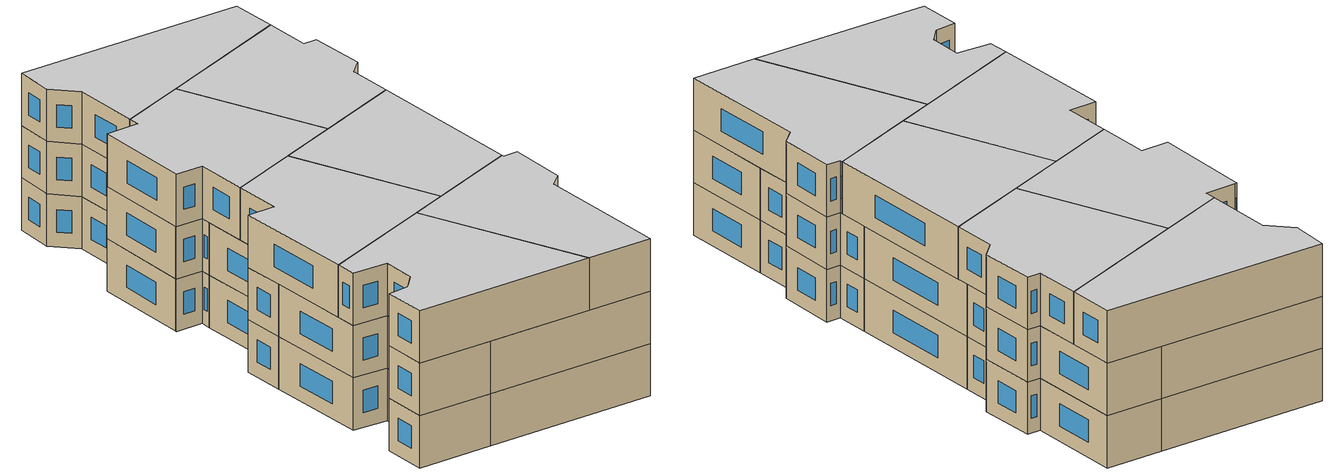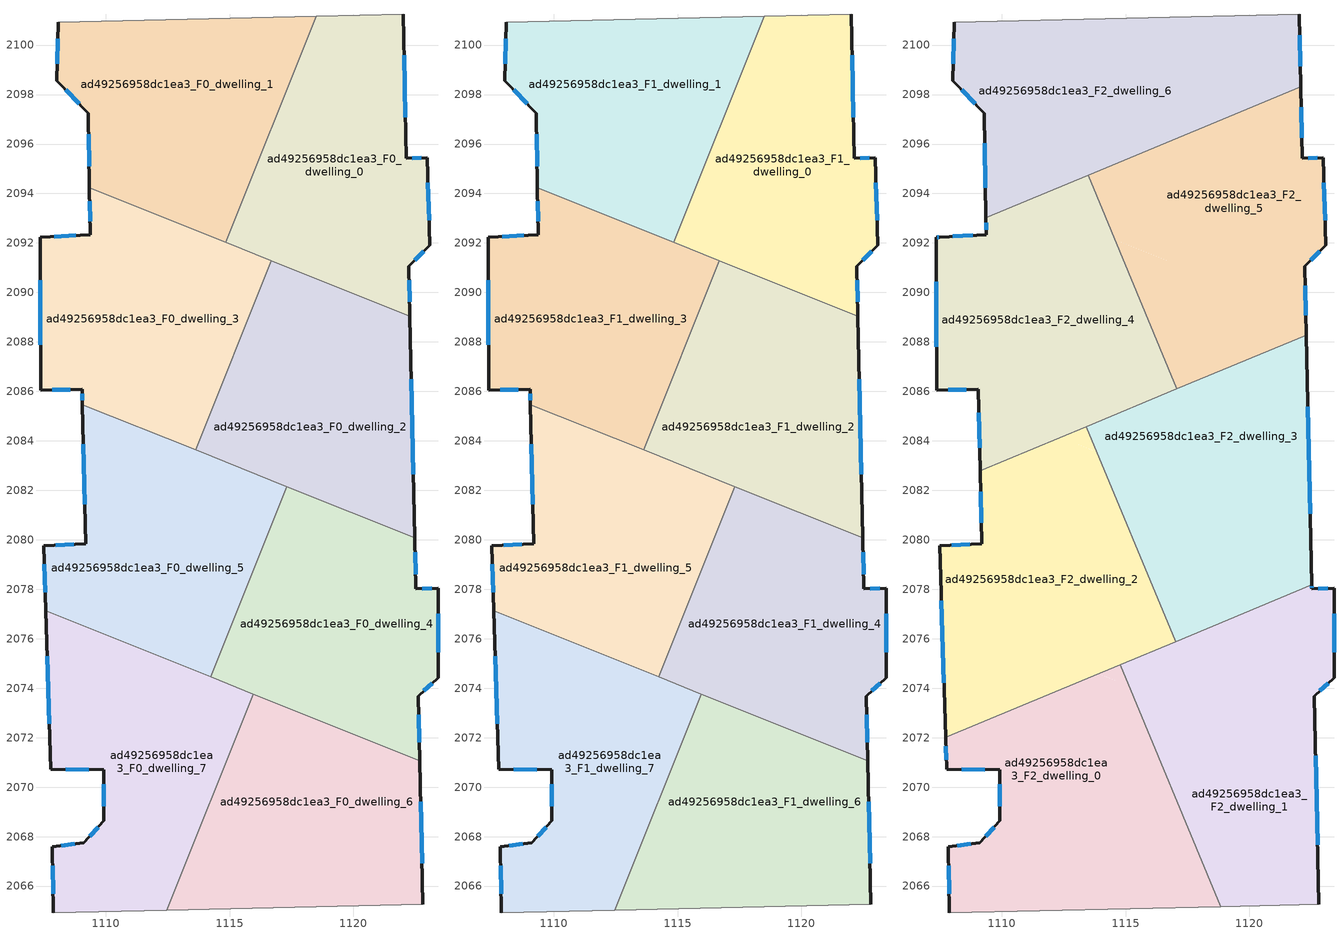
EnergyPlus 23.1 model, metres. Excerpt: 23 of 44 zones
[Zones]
ad49256958dc1ea3_F0_dwelling_0
 floor ground (EU_floor_Construction): 1122.02,2101.24 1122.15,2095.43 1122.99,2095.45 1123.1,2091.91 1122.25,2091.06 1122.29,2089.04 1114.85,2092.02 1118.52,2101.16 z0
 wall outside (EU_wall_Construction): 1122.29,2089.04 1122.25,2091.06 1123.1,2091.91 1122.99,2095.45 1122.15,2095.43 1122.02,2101.24 z0:3
 wall to ad49256958dc1ea3_F0_dwelling_1 (EU_wall_Construction): 1118.52,2101.16 1114.85,2092.02 z0:3
 wall adiabatic (EU_wall_Construction): 1122.02,2101.24 1118.52,2101.16 z0:3
 wall to ad49256958dc1ea3_F0_dwelling_2 (EU_wall_Construction): 1116.69,2091.28 1122.29,2089.04 z0:3
 wall to ad49256958dc1ea3_F0_dwelling_3 (EU_wall_Construction): 1114.85,2092.02 1116.69,2091.28 z0:3
 window (EU_Window_Construction): 1123.07,2092.92 1123.02,2094.44 / 1122.49,2091.3 1122.85,2091.67 / 1122.28,2089.62 1122.26,2090.48 / 1122.11,2097.09 1122.06,2099.58 / 1122.75,2095.44 1122.39,2095.43 z0.86:2.14
ad49256958dc1ea3_F0_dwelling_1
 floor ground (EU_floor_Construction): 1118.52,2101.16 1114.85,2092.02 1109.34,2094.23 1109.28,2097.25 1108.01,2098.56 1108.08,2100.93 z0
 wall outside (EU_wall_Construction): 1108.08,2100.93 1108.01,2098.56 1109.28,2097.25 1109.34,2094.23 z0:3
 wall adiabatic (EU_wall_Construction): 1118.52,2101.16 1108.08,2100.93 z0:3
 wall to ad49256958dc1ea3_F0_dwelling_3 (EU_wall_Construction): 1109.34,2094.23 1114.85,2092.02 z0:3
 window (EU_Window_Construction): 1109.3,2096.39 1109.32,2095.09 / 1108.37,2098.19 1108.92,2097.62 / 1108.06,2100.25 1108.03,2099.24 z0.86:2.14
ad49256958dc1ea3_F0_dwelling_2
 floor ground (EU_floor_Construction): 1122.29,2089.04 1122.49,2080.08 1113.63,2083.63 1116.69,2091.29 z0
 wall outside (EU_wall_Construction): 1122.49,2080.08 1122.29,2089.04 z0:3
 wall to ad49256958dc1ea3_F0_dwelling_3 (EU_wall_Construction): 1116.69,2091.29 1113.63,2083.63 z0:3
 wall to ad49256958dc1ea3_F0_dwelling_4 (EU_wall_Construction): 1117.32,2082.15 1122.49,2080.08 z0:3
 wall to ad49256958dc1ea3_F0_dwelling_5 (EU_wall_Construction): 1113.63,2083.63 1117.32,2082.15 z0:3
 window (EU_Window_Construction): 1122.43,2082.64 1122.35,2086.48 z0.86:2.14
ad49256958dc1ea3_F0_dwelling_3
 floor ground (EU_floor_Construction): 1116.69,2091.29 1113.63,2083.63 1109.06,2085.46 1109.04,2086.08 1107.36,2086.05 1107.36,2086.14 1107.34,2092.23 1109.37,2092.33 1109.34,2094.23 z0
 wall outside (EU_wall_Construction): 1109.34,2094.23 1109.37,2092.33 1107.34,2092.23 1107.36,2086.14 1107.36,2086.05 1109.04,2086.08 1109.06,2085.46 z0:3
 wall to ad49256958dc1ea3_F0_dwelling_5 (EU_wall_Construction): 1109.06,2085.46 1113.63,2083.63 z0:3
 window (EU_Window_Construction): 1109.05,2085.91 1109.05,2085.64 / 1107.84,2086.06 1108.56,2086.08 / 1107.35,2090.49 1107.36,2087.88 / 1108.79,2092.3 1107.92,2092.26 / 1109.35,2093.69 1109.36,2092.88 z0.86:2.14
ad49256958dc1ea3_F0_dwelling_4
 floor ground (EU_floor_Construction): 1122.49,2080.08 1122.53,2078.01 1123.43,2078.05 1123.43,2074.42 1122.63,2073.68 1122.69,2071.07 1114.24,2074.45 1117.32,2082.15 z0
 wall outside (EU_wall_Construction): 1122.69,2071.07 1122.63,2073.68 1123.43,2074.42 1123.43,2078.05 1122.53,2078.01 1122.49,2080.08 z0:3
 wall to ad49256958dc1ea3_F0_dwelling_5 (EU_wall_Construction): 1117.32,2082.15 1114.24,2074.45 z0:3
 wall to ad49256958dc1ea3_F0_dwelling_6 (EU_wall_Construction): 1115.96,2073.76 1122.69,2071.07 z0:3
 wall to ad49256958dc1ea3_F0_dwelling_7 (EU_wall_Construction): 1114.24,2074.45 1115.96,2073.76 z0:3
 window (EU_Window_Construction): 1123.43,2075.46 1123.43,2077.01 / 1122.86,2073.89 1123.2,2074.21 / 1122.67,2071.81 1122.65,2072.93 / 1122.52,2078.6 1122.5,2079.49 / 1123.17,2078.04 1122.79,2078.02 z0.86:2.14
ad49256958dc1ea3_F0_dwelling_5
 floor ground (EU_floor_Construction): 1117.32,2082.15 1114.24,2074.45 1107.57,2077.12 1107.48,2079.75 1109.19,2079.84 1109.06,2085.46 z0
 wall outside (EU_wall_Construction): 1109.06,2085.46 1109.19,2079.84 1107.48,2079.75 1107.57,2077.12 z0:3
 wall to ad49256958dc1ea3_F0_dwelling_7 (EU_wall_Construction): 1107.57,2077.12 1114.24,2074.45 z0:3
 window (EU_Window_Construction): 1107.51,2079 1107.54,2077.88 / 1108.7,2079.81 1107.97,2079.78 / 1109.09,2083.85 1109.15,2081.44 z0.86:2.14
ad49256958dc1ea3_F0_dwelling_6
 floor ground (EU_floor_Construction): 1122.69,2071.07 1122.82,2065.26 1112.46,2065.03 1115.96,2073.76 z0
 wall outside (EU_wall_Construction): 1122.82,2065.26 1122.69,2071.07 z0:3
 wall to ad49256958dc1ea3_F0_dwelling_7 (EU_wall_Construction): 1115.96,2073.76 1112.46,2065.03 z0:3
 wall adiabatic (EU_wall_Construction): 1112.46,2065.03 1122.82,2065.26 z0:3
 window (EU_Window_Construction): 1122.78,2066.92 1122.73,2069.41 z0.86:2.14
ad49256958dc1ea3_F0_dwelling_7
 floor ground (EU_floor_Construction): 1115.96,2073.76 1112.46,2065.03 1107.88,2064.93 1107.83,2067.59 1109.11,2067.75 1109.92,2068.64 1109.92,2070.7 1107.77,2070.73 1107.57,2077.12 z0
 wall outside (EU_wall_Construction): 1107.57,2077.12 1107.77,2070.73 1109.92,2070.7 1109.92,2068.64 1109.11,2067.75 1107.83,2067.59 1107.88,2064.93 z0:3
 wall adiabatic (EU_wall_Construction): 1107.88,2064.93 1112.46,2065.03 z0:3
 window (EU_Window_Construction): 1107.62,2075.3 1107.71,2072.56 / 1107.85,2066.83 1107.86,2065.69 / 1108.75,2067.7 1108.2,2067.63 / 1109.69,2068.39 1109.34,2068.01 / 1109.92,2070.11 1109.92,2069.23 / 1108.38,2070.72 1109.3,2070.71 z0.86:2.14
ad49256958dc1ea3_F1_dwelling_0
 floor to ad49256958dc1ea3_F0_dwelling_0 (EU_floor_Construction): 1122.02,2101.24 1122.15,2095.43 1122.99,2095.45 1123.1,2091.91 1122.25,2091.06 1122.29,2089.04 1114.85,2092.02 1118.52,2101.16 z3
 wall outside (EU_wall_Construction): 1122.29,2089.04 1122.25,2091.06 1123.1,2091.91 1122.99,2095.45 1122.15,2095.43 1122.02,2101.24 z3:6
 wall to ad49256958dc1ea3_F1_dwelling_1 (EU_wall_Construction): 1118.52,2101.16 1114.85,2092.02 z3:6
 wall adiabatic (EU_wall_Construction): 1122.02,2101.24 1118.52,2101.16 z3:6
 wall to ad49256958dc1ea3_F1_dwelling_2 (EU_wall_Construction): 1116.69,2091.28 1122.29,2089.04 z3:6
 wall to ad49256958dc1ea3_F1_dwelling_3 (EU_wall_Construction): 1114.85,2092.02 1116.69,2091.28 z3:6
 window (EU_Window_Construction): 1123.07,2092.92 1123.02,2094.44 / 1122.49,2091.3 1122.85,2091.67 / 1122.28,2089.62 1122.26,2090.48 / 1122.11,2097.09 1122.06,2099.58 / 1122.75,2095.44 1122.39,2095.43 z3.86:5.14
ad49256958dc1ea3_F1_dwelling_1
 floor to ad49256958dc1ea3_F0_dwelling_1 (EU_floor_Construction): 1118.52,2101.16 1114.85,2092.02 1109.34,2094.23 1109.28,2097.25 1108.01,2098.56 1108.08,2100.93 z3
 wall outside (EU_wall_Construction): 1108.08,2100.93 1108.01,2098.56 1109.28,2097.25 1109.34,2094.23 z3:6
 wall adiabatic (EU_wall_Construction): 1118.52,2101.16 1108.08,2100.93 z3:6
 wall to ad49256958dc1ea3_F1_dwelling_3 (EU_wall_Construction): 1109.34,2094.23 1114.85,2092.02 z3:6
 window (EU_Window_Construction): 1109.3,2096.39 1109.32,2095.09 / 1108.37,2098.19 1108.92,2097.62 / 1108.06,2100.25 1108.03,2099.24 z3.86:5.14
 ceiling adiabatic (EU_roof_Construction): 1114.57,2092.13 1113.49,2094.73 1116.43,2095.95 1110.84,2093.63 z6
ad49256958dc1ea3_F1_dwelling_2
 floor to ad49256958dc1ea3_F0_dwelling_2 (EU_floor_Construction): 1122.29,2089.04 1122.49,2080.08 1113.63,2083.63 1116.69,2091.29 z3
 wall outside (EU_wall_Construction): 1122.49,2080.08 1122.29,2089.04 z3:6
 wall to ad49256958dc1ea3_F1_dwelling_3 (EU_wall_Construction): 1116.69,2091.29 1113.63,2083.63 z3:6
 wall to ad49256958dc1ea3_F1_dwelling_4 (EU_wall_Construction): 1117.32,2082.15 1122.49,2080.08 z3:6
 wall to ad49256958dc1ea3_F1_dwelling_5 (EU_wall_Construction): 1113.63,2083.63 1117.32,2082.15 z3:6
 window (EU_Window_Construction): 1122.43,2082.64 1122.35,2086.48 z3.86:5.14
 ceiling adiabatic (EU_roof_Construction): 1122.49,2080.08 1122.31,2088.27 1114.12,2084.87 1113.71,2083.84 1113.84,2083.55 z6
ad49256958dc1ea3_F1_dwelling_3
 floor to ad49256958dc1ea3_F0_dwelling_3 (EU_floor_Construction): 1116.69,2091.29 1113.63,2083.63 1109.06,2085.46 1109.04,2086.08 1107.36,2086.05 1107.36,2086.14 1107.34,2092.23 1109.37,2092.33 1109.34,2094.23 z3
 wall outside (EU_wall_Construction): 1109.34,2094.23 1109.37,2092.33 1107.34,2092.23 1107.36,2086.14 1107.36,2086.05 1109.04,2086.08 1109.06,2085.46 z3:6
 wall to ad49256958dc1ea3_F1_dwelling_5 (EU_wall_Construction): 1109.06,2085.46 1113.63,2083.63 z3:6
 window (EU_Window_Construction): 1109.05,2085.91 1109.05,2085.64 / 1107.84,2086.06 1108.56,2086.08 / 1107.35,2090.49 1107.36,2087.88 / 1108.79,2092.3 1107.92,2092.26 / 1109.35,2093.69 1109.36,2092.88 z3.86:5.14
 ceiling adiabatic (EU_roof_Construction): 1113.63,2083.63 1114.12,2084.87 1112.36,2084.14 z6
ad49256958dc1ea3_F1_dwelling_4
 floor to ad49256958dc1ea3_F0_dwelling_4 (EU_floor_Construction): 1122.49,2080.08 1122.53,2078.01 1123.43,2078.05 1123.43,2074.42 1122.63,2073.68 1122.69,2071.07 1114.24,2074.45 1117.32,2082.15 z3
 wall outside (EU_wall_Construction): 1122.69,2071.07 1122.63,2073.68 1123.43,2074.42 1123.43,2078.05 1122.53,2078.01 1122.49,2080.08 z3:6
 wall to ad49256958dc1ea3_F1_dwelling_5 (EU_wall_Construction): 1117.32,2082.15 1114.24,2074.45 z3:6
 wall to ad49256958dc1ea3_F1_dwelling_6 (EU_wall_Construction): 1115.96,2073.76 1122.69,2071.07 z3:6
 wall to ad49256958dc1ea3_F1_dwelling_7 (EU_wall_Construction): 1114.24,2074.45 1115.96,2073.76 z3:6
 window (EU_Window_Construction): 1123.43,2075.46 1123.43,2077.01 / 1122.86,2073.89 1123.2,2074.21 / 1122.67,2071.81 1122.65,2072.93 / 1122.52,2078.6 1122.5,2079.49 / 1123.17,2078.04 1122.79,2078.02 z3.86:5.14
ad49256958dc1ea3_F1_dwelling_5
 floor to ad49256958dc1ea3_F0_dwelling_5 (EU_floor_Construction): 1117.32,2082.15 1114.24,2074.45 1107.57,2077.12 1107.48,2079.75 1109.19,2079.84 1109.06,2085.46 z3
 wall outside (EU_wall_Construction): 1109.06,2085.46 1109.19,2079.84 1107.48,2079.75 1107.57,2077.12 z3:6
 wall to ad49256958dc1ea3_F1_dwelling_7 (EU_wall_Construction): 1107.57,2077.12 1114.24,2074.45 z3:6
 window (EU_Window_Construction): 1107.51,2079 1107.54,2077.88 / 1108.7,2079.81 1107.97,2079.78 / 1109.09,2083.85 1109.15,2081.44 z3.86:5.14
ad49256958dc1ea3_F1_dwelling_6
 floor to ad49256958dc1ea3_F0_dwelling_6 (EU_floor_Construction): 1122.69,2071.07 1122.82,2065.26 1112.46,2065.03 1115.96,2073.76 z3
 wall outside (EU_wall_Construction): 1122.82,2065.26 1122.69,2071.07 z3:6
 wall to ad49256958dc1ea3_F1_dwelling_7 (EU_wall_Construction): 1115.96,2073.76 1112.46,2065.03 z3:6
 wall adiabatic (EU_wall_Construction): 1112.46,2065.03 1122.82,2065.26 z3:6
 window (EU_Window_Construction): 1122.78,2066.92 1122.73,2069.41 z3.86:5.14
ad49256958dc1ea3_F1_dwelling_7
 floor to ad49256958dc1ea3_F0_dwelling_7 (EU_floor_Construction): 1115.96,2073.76 1112.46,2065.03 1107.88,2064.93 1107.83,2067.59 1109.11,2067.75 1109.92,2068.64 1109.92,2070.7 1107.77,2070.73 1107.57,2077.12 z3
 wall outside (EU_wall_Construction): 1107.57,2077.12 1107.77,2070.73 1109.92,2070.7 1109.92,2068.64 1109.11,2067.75 1107.83,2067.59 1107.88,2064.93 z3:6
 wall adiabatic (EU_wall_Construction): 1107.88,2064.93 1112.46,2065.03 z3:6
 window (EU_Window_Construction): 1107.62,2075.3 1107.71,2072.56 / 1107.85,2066.83 1107.86,2065.69 / 1108.75,2067.7 1108.2,2067.63 / 1109.69,2068.39 1109.34,2068.01 / 1109.92,2070.11 1109.92,2069.23 / 1108.38,2070.72 1109.3,2070.71 z3.86:5.14
ad49256958dc1ea3_F2_dwelling_0
 floor to ad49256958dc1ea3_F1_dwelling_7 (EU_floor_Construction): 1115.15,2074.09 1115.63,2072.94 1112.46,2065.03 1107.88,2064.93 1107.83,2067.59 1109.11,2067.75 1109.92,2068.64 1109.92,2070.7 1107.77,2070.73 1107.73,2072.02 1113.9,2074.59 z6
 floor to ad49256958dc1ea3_F1_dwelling_6 (EU_floor_Construction): 1115.63,2072.94 1118.86,2065.17 1112.46,2065.03 z6
 floor to ad49256958dc1ea3_F1_dwelling_5 (EU_floor_Construction): 1114.37,2074.78 1114.24,2074.45 1113.9,2074.59 z6
 floor to ad49256958dc1ea3_F1_dwelling_4 (EU_floor_Construction): 1114.79,2074.96 1115.15,2074.09 1114.24,2074.45 1114.37,2074.78 z6
 wall outside (EU_wall_Construction): 1107.73,2072.02 1107.77,2070.73 1109.92,2070.7 1109.92,2068.64 1109.11,2067.75 1107.83,2067.59 1107.88,2064.93 z6:9
 wall to ad49256958dc1ea3_F2_dwelling_1 (EU_wall_Construction): 1118.86,2065.17 1114.79,2074.96 z6:9
 wall adiabatic (EU_wall_Construction): 1107.88,2064.93 1118.86,2065.17 z6:9
 wall to ad49256958dc1ea3_F2_dwelling_2 (EU_wall_Construction): 1114.79,2074.96 1107.73,2072.02 z6:9
 window (EU_Window_Construction): 1107.74,2071.65 1107.76,2071.1 / 1107.85,2066.83 1107.86,2065.69 / 1108.75,2067.7 1108.2,2067.63 / 1109.69,2068.39 1109.34,2068.01 / 1109.92,2070.11 1109.92,2069.23 / 1108.38,2070.72 1109.3,2070.71 z6.86:8.14
 ceiling to ad49256958dc1ea3_F3_dwelling_0 (EU_floor_Construction): 1118.86,2065.17 1114.79,2074.96 1107.73,2072.02 1107.77,2070.73 1109.92,2070.7 1109.92,2068.64 1109.11,2067.75 1107.83,2067.59 1107.88,2064.93 z9
ad49256958dc1ea3_F2_dwelling_1
 floor to ad49256958dc1ea3_F1_dwelling_6 (EU_floor_Construction): 1122.69,2071.07 1122.82,2065.26 1118.86,2065.17 1115.63,2072.94 1115.96,2073.76 z6
 floor to ad49256958dc1ea3_F1_dwelling_4 (EU_floor_Construction): 1123.43,2078.05 1123.43,2074.42 1122.63,2073.68 1122.69,2071.07 1115.15,2074.09 1114.79,2074.96 1122.53,2078.17 1122.53,2078.01 z6
 floor to ad49256958dc1ea3_F1_dwelling_7 (EU_floor_Construction): 1115.96,2073.76 1115.63,2072.94 1115.15,2074.09 z6
 wall outside (EU_wall_Construction): 1122.82,2065.26 1122.63,2073.68 1123.43,2074.42 1123.43,2078.05 1122.53,2078.01 1122.53,2078.17 z6:9
 wall adiabatic (EU_wall_Construction): 1118.86,2065.17 1122.82,2065.26 z6:9
 wall to ad49256958dc1ea3_F2_dwelling_3 (EU_wall_Construction): 1122.53,2078.17 1117.02,2075.88 z6:9
 wall to ad49256958dc1ea3_F2_dwelling_2 (EU_wall_Construction): 1117.02,2075.88 1114.79,2074.96 z6:9
 window (EU_Window_Construction): 1123.17,2078.04 1122.79,2078.02 / 1123.43,2075.46 1123.43,2077.01 / 1122.86,2073.89 1123.2,2074.21 / 1122.77,2067.66 1122.69,2071.27 / 1122.53,2078.06 1122.53,2078.13 z6.86:8.14
 ceiling to ad49256958dc1ea3_F3_dwelling_1 (EU_floor_Construction): 1122.82,2065.26 1122.63,2073.68 1123.43,2074.42 1123.43,2078.05 1122.53,2078.01 1122.53,2078.17 1114.79,2074.96 1118.86,2065.17 z9
ad49256958dc1ea3_F2_dwelling_2
 floor to ad49256958dc1ea3_F1_dwelling_5 (EU_floor_Construction): 1113.84,2083.55 1115.9,2078.59 1114.37,2074.78 1113.9,2074.59 1107.57,2077.12 1107.48,2079.75 1109.19,2079.84 1109.12,2082.79 1112.36,2084.14 z6
 floor to ad49256958dc1ea3_F1_dwelling_7 (EU_floor_Construction): 1113.9,2074.59 1107.73,2072.02 1107.57,2077.12 z6
 floor to ad49256958dc1ea3_F1_dwelling_2 (EU_floor_Construction): 1113.71,2083.84 1113.84,2083.55 1113.63,2083.63 z6
 floor to ad49256958dc1ea3_F1_dwelling_4 (EU_floor_Construction): 1115.9,2078.59 1117.02,2075.88 1114.37,2074.78 z6
 floor adiabatic (EU_floor_Construction): 1113.41,2084.57 1113.71,2083.84 1113.63,2083.63 1112.36,2084.14 z6
 wall outside (EU_wall_Construction): 1109.12,2082.79 1109.19,2079.84 1107.48,2079.75 1107.73,2072.02 z6:9
 wall to ad49256958dc1ea3_F2_dwelling_3 (EU_wall_Construction): 1117.02,2075.88 1113.41,2084.57 z6:9
 wall to ad49256958dc1ea3_F2_dwelling_4 (EU_wall_Construction): 1113.41,2084.57 1109.12,2082.79 z6:9
 window (EU_Window_Construction): 1107.55,2077.54 1107.66,2074.23 / 1108.7,2079.81 1107.97,2079.78 / 1109.14,2081.94 1109.17,2080.68 z6.86:8.14
 ceiling to ad49256958dc1ea3_F3_dwelling_2 (EU_floor_Construction): 1117.02,2075.88 1113.41,2084.57 1109.12,2082.79 1109.19,2079.84 1107.48,2079.75 1107.73,2072.02 z9
ad49256958dc1ea3_F2_dwelling_3
 floor to ad49256958dc1ea3_F1_dwelling_5 (EU_floor_Construction): 1117.32,2082.15 1115.9,2078.59 1113.84,2083.55 z6
 floor to ad49256958dc1ea3_F1_dwelling_4 (EU_floor_Construction): 1122.49,2080.08 1122.53,2078.17 1117.02,2075.88 1115.9,2078.59 1117.32,2082.15 z6
 floor adiabatic (EU_floor_Construction): 1122.31,2088.27 1122.49,2080.08 1113.84,2083.55 1113.41,2084.57 z6
 wall outside (EU_wall_Construction): 1122.53,2078.17 1122.31,2088.27 z6:9
 wall to ad49256958dc1ea3_F2_dwelling_5 (EU_wall_Construction): 1122.31,2088.27 1117.08,2086.1 z6:9
 wall to ad49256958dc1ea3_F2_dwelling_4 (EU_wall_Construction): 1117.08,2086.1 1113.41,2084.57 z6:9
 window (EU_Window_Construction): 1122.47,2081.06 1122.37,2085.39 z6.86:8.14
 ceiling to ad49256958dc1ea3_F3_dwelling_3 (EU_floor_Construction): 1122.53,2078.17 1122.31,2088.27 1113.41,2084.57 1117.02,2075.88 z9
ad49256958dc1ea3_F2_dwelling_4
 floor to ad49256958dc1ea3_F1_dwelling_3 (EU_floor_Construction): 1114.57,2092.14 1115.82,2089.12 1114.12,2084.87 1112.36,2084.14 1109.06,2085.46 1109.04,2086.08 1107.36,2086.05 1107.36,2086.14 1107.34,2092.23 1107.48,2092.23 1109.37,2092.33 1109.36,2093.01 1110.84,2093.63 z6
 floor to ad49256958dc1ea3_F1_dwelling_5 (EU_floor_Construction): 1112.36,2084.14 1109.12,2082.79 1109.06,2085.46 z6
 floor to ad49256958dc1ea3_F1_dwelling_2 (EU_floor_Construction): 1115.82,2089.12 1117.08,2086.1 1114.12,2084.87 z6
 floor adiabatic (EU_floor_Construction): 1113.49,2094.73 1114.57,2092.14 1110.84,2093.63 z6
 wall outside (EU_wall_Construction): 1109.36,2093.01 1109.37,2092.33 1107.48,2092.23 1107.34,2092.23 1107.34,2092.17 1107.36,2086.05 1109.04,2086.08 1109.12,2082.79 z6:9
 wall to ad49256958dc1ea3_F2_dwelling_5 (EU_wall_Construction): 1117.08,2086.1 1113.49,2094.73 z6:9
 wall to ad49256958dc1ea3_F2_dwelling_6 (EU_wall_Construction): 1113.49,2094.73 1109.36,2093.01 z6:9
 window (EU_Window_Construction): 1109.06,2085.14 1109.1,2083.73 / 1107.84,2086.06 1108.56,2086.08 / 1107.35,2090.43 1107.36,2087.8 / 1107.44,2092.23 1107.38,2092.23 / 1108.83,2092.3 1108.02,2092.26 / 1109.36,2092.82 1109.37,2092.53 z6.86:8.14
 ceiling to ad49256958dc1ea3_F3_dwelling_4 (EU_floor_Construction): 1117.08,2086.1 1113.49,2094.73 1109.36,2093.01 1109.37,2092.33 1107.48,2092.23 1107.34,2092.23 1107.34,2092.17 1107.36,2086.05 1109.04,2086.08 1109.12,2082.79 z9
ad49256958dc1ea3_F2_dwelling_5
 floor to ad49256958dc1ea3_F1_dwelling_0 (EU_floor_Construction): 1122.09,2098.31 1122.15,2095.43 1122.99,2095.45 1123.1,2091.91 1122.25,2091.06 1122.29,2089.04 1114.85,2092.02 1116.43,2095.95 z6
 floor to ad49256958dc1ea3_F1_dwelling_2 (EU_floor_Construction): 1122.29,2089.04 1122.31,2088.27 1117.08,2086.1 1115.82,2089.12 1116.69,2091.28 z6
 floor to ad49256958dc1ea3_F1_dwelling_3 (EU_floor_Construction): 1116.69,2091.28 1115.82,2089.12 1114.57,2092.14 z6
 floor to ad49256958dc1ea3_F1_dwelling_1 (EU_floor_Construction): 1116.43,2095.95 1114.85,2092.02 1114.57,2092.13 1113.49,2094.73 z6
 wall outside (EU_wall_Construction): 1122.31,2088.27 1122.25,2091.06 1123.1,2091.91 1122.99,2095.45 1122.15,2095.43 1122.09,2098.31 z6:9
 wall to ad49256958dc1ea3_F2_dwelling_6 (EU_wall_Construction): 1122.09,2098.31 1113.49,2094.73 z6:9
 window (EU_Window_Construction): 1122.75,2095.44 1122.39,2095.43 / 1123.07,2092.92 1123.02,2094.44 / 1122.49,2091.3 1122.85,2091.67 / 1122.29,2089.07 1122.26,2090.26 / 1122.13,2096.25 1122.1,2097.48 z6.86:8.14
 ceiling to ad49256958dc1ea3_F3_dwelling_5 (EU_floor_Construction): 1122.31,2088.27 1122.25,2091.06 1123.1,2091.91 1122.99,2095.45 1122.15,2095.43 1122.09,2098.31 1113.49,2094.73 1117.08,2086.1 z9
ad49256958dc1ea3_F2_dwelling_6
 floor to ad49256958dc1ea3_F1_dwelling_1 (EU_floor_Construction): 1118.52,2101.16 1116.43,2095.95 1110.84,2093.63 1109.34,2094.23 1109.28,2097.25 1108.01,2098.56 1108.08,2100.93 z6
 floor to ad49256958dc1ea3_F1_dwelling_0 (EU_floor_Construction): 1122.02,2101.24 1122.09,2098.31 1116.43,2095.95 1118.52,2101.16 z6
 floor to ad49256958dc1ea3_F1_dwelling_3 (EU_floor_Construction): 1110.84,2093.63 1109.36,2093.01 1109.34,2094.23 z6
 wall outside (EU_wall_Construction): 1122.09,2098.31 1122.02,2101.24 / 1108.08,2100.93 1108.01,2098.56 1109.28,2097.25 1109.36,2093.01 z6:9
 wall adiabatic (EU_wall_Construction): 1122.02,2101.24 1108.08,2100.93 z6:9
 window (EU_Window_Construction): 1122.07,2099.15 1122.04,2100.4 / 1109.3,2096.04 1109.34,2094.22 / 1108.37,2098.19 1108.92,2097.62 / 1108.06,2100.25 1108.03,2099.24 z6.86:8.14
 ceiling to ad49256958dc1ea3_F3_dwelling_6 (EU_floor_Construction): 1122.09,2098.31 1122.02,2101.24 1108.08,2100.93 1108.01,2098.56 1109.28,2097.25 1109.36,2093.01 z9
[Building]
EU S2 Campaign: North Axis=0; Terrain=City; Solar Distribution=FullExterior
[Site:Location]
Helsinki-Vantaa.AP: Latitude=60.317; Longitude=24.963; Time Zone=2; Elevation=54.6
[SizingPeriod:WeatherFileDays]
AnnualSizingPeriod: Begin Month=1; Begin Day of Month=1; End Month=12; End Day of Month=31; Day of Week for Start Day=Monday; Use Weather File Daylight Saving Period=No; Use Weather File Rain and Snow Indicators=No
[MATERIAL]
EU_InternalMass_Material: Roughness=MediumRough; Thickness=0.1; Conductivity=1; Density=1800; Specific Heat=900; Thermal Absorptance=0.9; Solar Absorptance=0.7; Visible Absorptance=0.7
[MATERIAL:NOMASS] Roughness=MediumRough; Thermal Absorptance=0.9; Solar Absorptance=0.7; Visible Absorptance=0.7
Name | Thermal Resistance
EU_wall_NoMass | 2.6932
EU_roof_NoMass | 3.19818
EU_floor_NoMass | 2.22482
[WINDOWMATERIAL:SIMPLEGLAZINGSYSTEM]
EU_Window_SimpleGlazing: UFactor=2.14966; Solar Heat Gain Coefficient=0.7; Visible Transmittance=0.7
[CONSTRUCTION]
EU_wall_Construction: EU_wall_NoMass
EU_roof_Construction: EU_roof_NoMass
EU_floor_Construction: EU_floor_NoMass
EU_Window_Construction: EU_Window_SimpleGlazing
EU_InternalMass_Construction: EU_InternalMass_Material
[ZONE] Type=1; Multiplier=1; Ceiling Height=autocalculate; Floor Area=autocalculate; Part of Total Floor Area=Yes
Name | Volume
ad49256958dc1ea3_F0_dwelling_0; ad49256958dc1ea3_F1_dwelling_0 | 192.668
ad49256958dc1ea3_F2_dwelling_0; ad49256958dc1ea3_F2_dwelling_3 | 220.167
ad49256958dc1ea3_F0_dwelling_1; ad49256958dc1ea3_F1_dwelling_1 | 192.649
ad49256958dc1ea3_F2_dwelling_1 | 220.18
ad49256958dc1ea3_F0_dwelling_2; ad49256958dc1ea3_F1_dwelling_2 | 192.655
ad49256958dc1ea3_F2_dwelling_2 | 220.181
ad49256958dc1ea3_F0_dwelling_3; ad49256958dc1ea3_F1_dwelling_3 | 192.672
ad49256958dc1ea3_F0_dwelling_4; ad49256958dc1ea3_F1_dwelling_4 | 192.636
ad49256958dc1ea3_F2_dwelling_4; ad49256958dc1ea3_F2_dwelling_5 | 220.176
ad49256958dc1ea3_F0_dwelling_5; ad49256958dc1ea3_F1_dwelling_5 | 192.641
ad49256958dc1ea3_F0_dwelling_6; ad49256958dc1ea3_F1_dwelling_6 | 192.634
ad49256958dc1ea3_F2_dwelling_6 | 220.145
ad49256958dc1ea3_F0_dwelling_7; ad49256958dc1ea3_F1_dwelling_7 | 192.663
[INTERNALMASS] Construction=EU_InternalMass_Construction
Name | Zone or ZoneList | Surface Area
ad49256958dc1ea3_F0_dwelling_0_EU_InternalMass | ad49256958dc1ea3_F0_dwelling_0 | 64.2227
ad49256958dc1ea3_F0_dwelling_1_EU_InternalMass | ad49256958dc1ea3_F0_dwelling_1 | 64.2161
ad49256958dc1ea3_F0_dwelling_2_EU_InternalMass | ad49256958dc1ea3_F0_dwelling_2 | 64.2183
ad49256958dc1ea3_F0_dwelling_3_EU_InternalMass | ad49256958dc1ea3_F0_dwelling_3 | 64.2241
ad49256958dc1ea3_F0_dwelling_4_EU_InternalMass | ad49256958dc1ea3_F0_dwelling_4 | 64.2116
ad49256958dc1ea3_F0_dwelling_5_EU_InternalMass | ad49256958dc1ea3_F0_dwelling_5 | 64.2133
ad49256958dc1ea3_F0_dwelling_6_EU_InternalMass | ad49256958dc1ea3_F0_dwelling_6 | 64.2109
ad49256958dc1ea3_F0_dwelling_7_EU_InternalMass | ad49256958dc1ea3_F0_dwelling_7 | 64.2211
ad49256958dc1ea3_F1_dwelling_0_EU_InternalMass | ad49256958dc1ea3_F1_dwelling_0 | 64.2227
ad49256958dc1ea3_F1_dwelling_1_EU_InternalMass | ad49256958dc1ea3_F1_dwelling_1 | 64.2161
ad49256958dc1ea3_F1_dwelling_2_EU_InternalMass | ad49256958dc1ea3_F1_dwelling_2 | 64.2183
ad49256958dc1ea3_F1_dwelling_3_EU_InternalMass | ad49256958dc1ea3_F1_dwelling_3 | 64.2241
ad49256958dc1ea3_F1_dwelling_4_EU_InternalMass | ad49256958dc1ea3_F1_dwelling_4 | 64.2116
ad49256958dc1ea3_F1_dwelling_5_EU_InternalMass | ad49256958dc1ea3_F1_dwelling_5 | 64.2133
ad49256958dc1ea3_F1_dwelling_6_EU_InternalMass | ad49256958dc1ea3_F1_dwelling_6 | 64.2109
ad49256958dc1ea3_F1_dwelling_7_EU_InternalMass | ad49256958dc1ea3_F1_dwelling_7 | 64.2211
ad49256958dc1ea3_F2_dwelling_0_EU_InternalMass | ad49256958dc1ea3_F2_dwelling_0 | 73.3891
ad49256958dc1ea3_F2_dwelling_1_EU_InternalMass | ad49256958dc1ea3_F2_dwelling_1 | 73.3922
ad49256958dc1ea3_F2_dwelling_2_EU_InternalMass | ad49256958dc1ea3_F2_dwelling_2 | 73.394
ad49256958dc1ea3_F2_dwelling_3_EU_InternalMass | ad49256958dc1ea3_F2_dwelling_3 | 73.3886
ad49256958dc1ea3_F2_dwelling_4_EU_InternalMass | ad49256958dc1ea3_F2_dwelling_4 | 73.3919
ad49256958dc1ea3_F2_dwelling_5_EU_InternalMass | ad49256958dc1ea3_F2_dwelling_5 | 73.3915
ad49256958dc1ea3_F2_dwelling_6_EU_InternalMass | ad49256958dc1ea3_F2_dwelling_6 | 73.3817
[OTHEREQUIPMENT] Fuel Type=Electricity; Design Level Calculation Method=Watts/Area; Power per Zone Floor Area=1; Fraction Latent=0; Fraction Radiant=0; Fraction Lost=0; Carbon Dioxide Generation Rate=0; EndUse Subcategory=EU_Step8_InternalGains
Name | Zone or ZoneList or Space or SpaceList | Schedule
EU_Step8_InternalGain_ad49256958dc1ea3_F0_dwelling_0_f000 | ad49256958dc1ea3_F0_dwelling_0 | EU_Step8_GainSchedule_ad49256958dc1ea3_F0_dwelling_0_f000
EU_Step8_InternalGain_ad49256958dc1ea3_F0_dwelling_1_f000 | ad49256958dc1ea3_F0_dwelling_1 | EU_Step8_GainSchedule_ad49256958dc1ea3_F0_dwelling_1_f000
EU_Step8_InternalGain_ad49256958dc1ea3_F0_dwelling_2_f000 | ad49256958dc1ea3_F0_dwelling_2 | EU_Step8_GainSchedule_ad49256958dc1ea3_F0_dwelling_2_f000
EU_Step8_InternalGain_ad49256958dc1ea3_F0_dwelling_3_f000 | ad49256958dc1ea3_F0_dwelling_3 | EU_Step8_GainSchedule_ad49256958dc1ea3_F0_dwelling_3_f000
EU_Step8_InternalGain_ad49256958dc1ea3_F0_dwelling_4_f000 | ad49256958dc1ea3_F0_dwelling_4 | EU_Step8_GainSchedule_ad49256958dc1ea3_F0_dwelling_4_f000
EU_Step8_InternalGain_ad49256958dc1ea3_F0_dwelling_5_f000 | ad49256958dc1ea3_F0_dwelling_5 | EU_Step8_GainSchedule_ad49256958dc1ea3_F0_dwelling_5_f000
EU_Step8_InternalGain_ad49256958dc1ea3_F0_dwelling_6_f000 | ad49256958dc1ea3_F0_dwelling_6 | EU_Step8_GainSchedule_ad49256958dc1ea3_F0_dwelling_6_f000
EU_Step8_InternalGain_ad49256958dc1ea3_F0_dwelling_7_f000 | ad49256958dc1ea3_F0_dwelling_7 | EU_Step8_GainSchedule_ad49256958dc1ea3_F0_dwelling_7_f000
EU_Step8_InternalGain_ad49256958dc1ea3_F1_dwelling_0_f000 | ad49256958dc1ea3_F1_dwelling_0 | EU_Step8_GainSchedule_ad49256958dc1ea3_F1_dwelling_0_f000
EU_Step8_InternalGain_ad49256958dc1ea3_F1_dwelling_1_f000 | ad49256958dc1ea3_F1_dwelling_1 | EU_Step8_GainSchedule_ad49256958dc1ea3_F1_dwelling_1_f000
EU_Step8_InternalGain_ad49256958dc1ea3_F1_dwelling_2_f000 | ad49256958dc1ea3_F1_dwelling_2 | EU_Step8_GainSchedule_ad49256958dc1ea3_F1_dwelling_2_f000
EU_Step8_InternalGain_ad49256958dc1ea3_F1_dwelling_3_f000 | ad49256958dc1ea3_F1_dwelling_3 | EU_Step8_GainSchedule_ad49256958dc1ea3_F1_dwelling_3_f000
EU_Step8_InternalGain_ad49256958dc1ea3_F1_dwelling_4_f000 | ad49256958dc1ea3_F1_dwelling_4 | EU_Step8_GainSchedule_ad49256958dc1ea3_F1_dwelling_4_f000
EU_Step8_InternalGain_ad49256958dc1ea3_F1_dwelling_5_f000 | ad49256958dc1ea3_F1_dwelling_5 | EU_Step8_GainSchedule_ad49256958dc1ea3_F1_dwelling_5_f000
EU_Step8_InternalGain_ad49256958dc1ea3_F1_dwelling_6_f000 | ad49256958dc1ea3_F1_dwelling_6 | EU_Step8_GainSchedule_ad49256958dc1ea3_F1_dwelling_6_f000
EU_Step8_InternalGain_ad49256958dc1ea3_F1_dwelling_7_f000 | ad49256958dc1ea3_F1_dwelling_7 | EU_Step8_GainSchedule_ad49256958dc1ea3_F1_dwelling_7_f000
EU_Step8_InternalGain_ad49256958dc1ea3_F2_dwelling_0_f000 | ad49256958dc1ea3_F2_dwelling_0 | EU_Step8_GainSchedule_ad49256958dc1ea3_F2_dwelling_0_f000
EU_Step8_InternalGain_ad49256958dc1ea3_F2_dwelling_1_f000 | ad49256958dc1ea3_F2_dwelling_1 | EU_Step8_GainSchedule_ad49256958dc1ea3_F2_dwelling_1_f000
EU_Step8_InternalGain_ad49256958dc1ea3_F2_dwelling_2_f000 | ad49256958dc1ea3_F2_dwelling_2 | EU_Step8_GainSchedule_ad49256958dc1ea3_F2_dwelling_2_f000
EU_Step8_InternalGain_ad49256958dc1ea3_F2_dwelling_3_f000 | ad49256958dc1ea3_F2_dwelling_3 | EU_Step8_GainSchedule_ad49256958dc1ea3_F2_dwelling_3_f000
EU_Step8_InternalGain_ad49256958dc1ea3_F2_dwelling_4_f000 | ad49256958dc1ea3_F2_dwelling_4 | EU_Step8_GainSchedule_ad49256958dc1ea3_F2_dwelling_4_f000
EU_Step8_InternalGain_ad49256958dc1ea3_F2_dwelling_5_f000 | ad49256958dc1ea3_F2_dwelling_5 | EU_Step8_GainSchedule_ad49256958dc1ea3_F2_dwelling_5_f000
EU_Step8_InternalGain_ad49256958dc1ea3_F2_dwelling_6_f000 | ad49256958dc1ea3_F2_dwelling_6 | EU_Step8_GainSchedule_ad49256958dc1ea3_F2_dwelling_6_f000
[ZONEVENTILATION:DESIGNFLOWRATE] Schedule=EU_AlwaysOn; Design Flow Rate Calculation Method=AirChanges/Hour; Air Changes per Hour=0.586271; Ventilation Type=Natural; Fan Pressure Rise=0; Fan Total Efficiency=1; Constant Term Coefficient=1; Temperature Term Coefficient=0; Velocity Term Coefficient=0; Velocity Squared Term Coefficient=0; Minimum Indoor Temperature=-100; Maximum Indoor Temperature=100; Delta Temperature=-100; Minimum Outdoor Temperature=-100; Maximum Outdoor Temperature=100; Maximum Wind Speed=40
Name | Zone or ZoneList or Space or SpaceList
EU_ConstantAir_ad49256958dc1ea3_F0_dwelling_0 | ad49256958dc1ea3_F0_dwelling_0
EU_ConstantAir_ad49256958dc1ea3_F0_dwelling_1 | ad49256958dc1ea3_F0_dwelling_1
EU_ConstantAir_ad49256958dc1ea3_F0_dwelling_2 | ad49256958dc1ea3_F0_dwelling_2
EU_ConstantAir_ad49256958dc1ea3_F0_dwelling_3 | ad49256958dc1ea3_F0_dwelling_3
EU_ConstantAir_ad49256958dc1ea3_F0_dwelling_4 | ad49256958dc1ea3_F0_dwelling_4
EU_ConstantAir_ad49256958dc1ea3_F0_dwelling_5 | ad49256958dc1ea3_F0_dwelling_5
EU_ConstantAir_ad49256958dc1ea3_F0_dwelling_6 | ad49256958dc1ea3_F0_dwelling_6
EU_ConstantAir_ad49256958dc1ea3_F0_dwelling_7 | ad49256958dc1ea3_F0_dwelling_7
EU_ConstantAir_ad49256958dc1ea3_F1_dwelling_0 | ad49256958dc1ea3_F1_dwelling_0
EU_ConstantAir_ad49256958dc1ea3_F1_dwelling_1 | ad49256958dc1ea3_F1_dwelling_1
EU_ConstantAir_ad49256958dc1ea3_F1_dwelling_2 | ad49256958dc1ea3_F1_dwelling_2
EU_ConstantAir_ad49256958dc1ea3_F1_dwelling_3 | ad49256958dc1ea3_F1_dwelling_3
EU_ConstantAir_ad49256958dc1ea3_F1_dwelling_4 | ad49256958dc1ea3_F1_dwelling_4
EU_ConstantAir_ad49256958dc1ea3_F1_dwelling_5 | ad49256958dc1ea3_F1_dwelling_5
EU_ConstantAir_ad49256958dc1ea3_F1_dwelling_6 | ad49256958dc1ea3_F1_dwelling_6
EU_ConstantAir_ad49256958dc1ea3_F1_dwelling_7 | ad49256958dc1ea3_F1_dwelling_7
EU_ConstantAir_ad49256958dc1ea3_F2_dwelling_0 | ad49256958dc1ea3_F2_dwelling_0
EU_ConstantAir_ad49256958dc1ea3_F2_dwelling_1 | ad49256958dc1ea3_F2_dwelling_1
EU_ConstantAir_ad49256958dc1ea3_F2_dwelling_2 | ad49256958dc1ea3_F2_dwelling_2
EU_ConstantAir_ad49256958dc1ea3_F2_dwelling_3 | ad49256958dc1ea3_F2_dwelling_3
EU_ConstantAir_ad49256958dc1ea3_F2_dwelling_4 | ad49256958dc1ea3_F2_dwelling_4
EU_ConstantAir_ad49256958dc1ea3_F2_dwelling_5 | ad49256958dc1ea3_F2_dwelling_5
EU_ConstantAir_ad49256958dc1ea3_F2_dwelling_6 | ad49256958dc1ea3_F2_dwelling_6
[HVACTEMPLATE:THERMOSTAT] Constant Heating Setpoint=20; Constant Cooling Setpoint=50
EU_HeatOnly_ad49256958dc1ea3_F0_dwelling_0; EU_HeatOnly_ad49256958dc1ea3_F0_dwelling_1; EU_HeatOnly_ad49256958dc1ea3_F0_dwelling_2; EU_HeatOnly_ad49256958dc1ea3_F0_dwelling_3; EU_HeatOnly_ad49256958dc1ea3_F0_dwelling_4; EU_HeatOnly_ad49256958dc1ea3_F0_dwelling_5; EU_HeatOnly_ad49256958dc1ea3_F0_dwelling_6; EU_HeatOnly_ad49256958dc1ea3_F0_dwelling_7; EU_HeatOnly_ad49256958dc1ea3_F1_dwelling_0; EU_HeatOnly_ad49256958dc1ea3_F1_dwelling_1; EU_HeatOnly_ad49256958dc1ea3_F1_dwelling_2; EU_HeatOnly_ad49256958dc1ea3_F1_dwelling_3; EU_HeatOnly_ad49256958dc1ea3_F1_dwelling_4; EU_HeatOnly_ad49256958dc1ea3_F1_dwelling_5; EU_HeatOnly_ad49256958dc1ea3_F1_dwelling_6; EU_HeatOnly_ad49256958dc1ea3_F1_dwelling_7; EU_HeatOnly_ad49256958dc1ea3_F2_dwelling_0; EU_HeatOnly_ad49256958dc1ea3_F2_dwelling_1; EU_HeatOnly_ad49256958dc1ea3_F2_dwelling_2; EU_HeatOnly_ad49256958dc1ea3_F2_dwelling_3; EU_HeatOnly_ad49256958dc1ea3_F2_dwelling_4; EU_HeatOnly_ad49256958dc1ea3_F2_dwelling_5; EU_HeatOnly_ad49256958dc1ea3_F2_dwelling_6; EU_HeatOnly_ad49256958dc1ea3_F3_dwelling_0; EU_HeatOnly_ad49256958dc1ea3_F3_dwelling_1; EU_HeatOnly_ad49256958dc1ea3_F3_dwelling_2; EU_HeatOnly_ad49256958dc1ea3_F3_dwelling_3; EU_HeatOnly_ad49256958dc1ea3_F3_dwelling_4; EU_HeatOnly_ad49256958dc1ea3_F3_dwelling_5; EU_HeatOnly_ad49256958dc1ea3_F3_dwelling_6; EU_HeatOnly_ad49256958dc1ea3_F4_dwelling_0; EU_HeatOnly_ad49256958dc1ea3_F4_dwelling_1; EU_HeatOnly_ad49256958dc1ea3_F4_dwelling_2; EU_HeatOnly_ad49256958dc1ea3_F4_dwelling_3; EU_HeatOnly_ad49256958dc1ea3_F4_dwelling_4; EU_HeatOnly_ad49256958dc1ea3_F4_dwelling_5; EU_HeatOnly_ad49256958dc1ea3_F4_dwelling_6; EU_HeatOnly_ad49256958dc1ea3_F5_dwelling_0; EU_HeatOnly_ad49256958dc1ea3_F5_dwelling_1; EU_HeatOnly_ad49256958dc1ea3_F5_dwelling_2; EU_HeatOnly_ad49256958dc1ea3_F5_dwelling_3; EU_HeatOnly_ad49256958dc1ea3_F5_dwelling_4; EU_HeatOnly_ad49256958dc1ea3_F5_dwelling_5; EU_HeatOnly_ad49256958dc1ea3_F5_dwelling_6
[HVACTEMPLATE:ZONE:IDEALLOADSAIRSYSTEM] System Availability Schedule=EU_AlwaysOn; Maximum Heating Supply Air Temperature=50; Minimum Cooling Supply Air Temperature=13; Maximum Heating Supply Air Humidity Ratio=0.0156; Minimum Cooling Supply Air Humidity Ratio=0.0077; Heating Limit=NoLimit; Cooling Limit=NoLimit; Heating Availability Schedule=EU_AlwaysOn; Cooling Availability Schedule=EU_CoolingOff; Dehumidification Control Type=ConstantSensibleHeatRatio; Cooling Sensible Heat Ratio=0.7; Dehumidification Setpoint=60; Humidification Control Type=None; Humidification Setpoint=30; Outdoor Air Method=None; Outdoor Air Flow Rate per Person=0.00944; Outdoor Air Flow Rate per Zone Floor Area=0; Outdoor Air Flow Rate per Zone=0; Demand Controlled Ventilation Type=None; Outdoor Air Economizer Type=NoEconomizer; Heat Recovery Type=None; Sensible Heat Recovery Effectiveness=0.7; Latent Heat Recovery Effectiveness=0.65
Name | Template Thermostat
ad49256958dc1ea3_F0_dwelling_0 | EU_HeatOnly_ad49256958dc1ea3_F0_dwelling_0
ad49256958dc1ea3_F0_dwelling_1 | EU_HeatOnly_ad49256958dc1ea3_F0_dwelling_1
ad49256958dc1ea3_F0_dwelling_2 | EU_HeatOnly_ad49256958dc1ea3_F0_dwelling_2
ad49256958dc1ea3_F0_dwelling_3 | EU_HeatOnly_ad49256958dc1ea3_F0_dwelling_3
ad49256958dc1ea3_F0_dwelling_4 | EU_HeatOnly_ad49256958dc1ea3_F0_dwelling_4
ad49256958dc1ea3_F0_dwelling_5 | EU_HeatOnly_ad49256958dc1ea3_F0_dwelling_5
ad49256958dc1ea3_F0_dwelling_6 | EU_HeatOnly_ad49256958dc1ea3_F0_dwelling_6
ad49256958dc1ea3_F0_dwelling_7 | EU_HeatOnly_ad49256958dc1ea3_F0_dwelling_7
ad49256958dc1ea3_F1_dwelling_0 | EU_HeatOnly_ad49256958dc1ea3_F1_dwelling_0
ad49256958dc1ea3_F1_dwelling_1 | EU_HeatOnly_ad49256958dc1ea3_F1_dwelling_1
ad49256958dc1ea3_F1_dwelling_2 | EU_HeatOnly_ad49256958dc1ea3_F1_dwelling_2
ad49256958dc1ea3_F1_dwelling_3 | EU_HeatOnly_ad49256958dc1ea3_F1_dwelling_3
ad49256958dc1ea3_F1_dwelling_4 | EU_HeatOnly_ad49256958dc1ea3_F1_dwelling_4
ad49256958dc1ea3_F1_dwelling_5 | EU_HeatOnly_ad49256958dc1ea3_F1_dwelling_5
ad49256958dc1ea3_F1_dwelling_6 | EU_HeatOnly_ad49256958dc1ea3_F1_dwelling_6
ad49256958dc1ea3_F1_dwelling_7 | EU_HeatOnly_ad49256958dc1ea3_F1_dwelling_7
ad49256958dc1ea3_F2_dwelling_0 | EU_HeatOnly_ad49256958dc1ea3_F2_dwelling_0
ad49256958dc1ea3_F2_dwelling_1 | EU_HeatOnly_ad49256958dc1ea3_F2_dwelling_1
ad49256958dc1ea3_F2_dwelling_2 | EU_HeatOnly_ad49256958dc1ea3_F2_dwelling_2
ad49256958dc1ea3_F2_dwelling_3 | EU_HeatOnly_ad49256958dc1ea3_F2_dwelling_3
ad49256958dc1ea3_F2_dwelling_4 | EU_HeatOnly_ad49256958dc1ea3_F2_dwelling_4
ad49256958dc1ea3_F2_dwelling_5 | EU_HeatOnly_ad49256958dc1ea3_F2_dwelling_5
ad49256958dc1ea3_F2_dwelling_6 | EU_HeatOnly_ad49256958dc1ea3_F2_dwelling_6
[SIZING:ZONE] Zone Cooling Design Supply Air Temperature Input Method=SupplyAirTemperature; Zone Cooling Design Supply Air Temperature=13; Zone Heating Design Supply Air Temperature Input Method=SupplyAirTemperature; Zone Heating Design Supply Air Temperature=50; Zone Cooling Design Supply Air Humidity Ratio=0.008; Zone Heating Design Supply Air Humidity Ratio=0.008; Cooling Design Air Flow Method=DesignDay; Cooling Design Air Flow Rate=0; Cooling Minimum Air Flow per Zone Floor Area=0.000762; Cooling Minimum Air Flow=0; Cooling Minimum Air Flow Fraction=0.2; Heating Design Air Flow Method=DesignDay; Heating Design Air Flow Rate=0; Heating Maximum Air Flow per Zone Floor Area=0.002032; Heating Maximum Air Flow=0.141576; Heating Maximum Air Flow Fraction=0.3; Account for Dedicated Outdoor Air System=No; Dedicated Outdoor Air System Control Strategy=NeutralSupplyAir; Dedicated Outdoor Air Low Setpoint Temperature for Design=autosize; Dedicated Outdoor Air High Setpoint Temperature for Design=autosize; Zone Load Sizing Method=Sensible Load Only No Latent Load; Zone Latent Cooling Design Supply Air Humidity Ratio Input Method=HumidityRatioDifference; Zone Cooling Design Supply Air Humidity Ratio Difference=0.005; Zone Latent Heating Design Supply Air Humidity Ratio Input Method=HumidityRatioDifference; Zone Humidification Design Supply Air Humidity Ratio Difference=0.005
ad49256958dc1ea3_F0_dwelling_0; ad49256958dc1ea3_F0_dwelling_1; ad49256958dc1ea3_F0_dwelling_2; ad49256958dc1ea3_F0_dwelling_3; ad49256958dc1ea3_F0_dwelling_4; ad49256958dc1ea3_F0_dwelling_5; ad49256958dc1ea3_F0_dwelling_6; ad49256958dc1ea3_F0_dwelling_7; ad49256958dc1ea3_F1_dwelling_0; ad49256958dc1ea3_F1_dwelling_1; ad49256958dc1ea3_F1_dwelling_2; ad49256958dc1ea3_F1_dwelling_3; ad49256958dc1ea3_F1_dwelling_4; ad49256958dc1ea3_F1_dwelling_5; ad49256958dc1ea3_F1_dwelling_6; ad49256958dc1ea3_F1_dwelling_7; ad49256958dc1ea3_F2_dwelling_0; ad49256958dc1ea3_F2_dwelling_1; ad49256958dc1ea3_F2_dwelling_2; ad49256958dc1ea3_F2_dwelling_3; ad49256958dc1ea3_F2_dwelling_4; ad49256958dc1ea3_F2_dwelling_5; ad49256958dc1ea3_F2_dwelling_6
[SCHEDULE:CONSTANT]
Name | Hourly Value
EU_AlwaysOn | 1
EU_CoolingOff | 0
[SCHEDULE:FILE] Column Number=1; Rows to Skip at Top=0; Number of Hours of Data=8760; Column Separator=Comma; Interpolate to Timestep=No; Minutes per Item=60; Adjust Schedule for Daylight Savings=Yes
Name | File
EU_Step8_GainSchedule_ad49256958dc1ea3_F0_dwelling_0_f000 | ../../schedules/ad49256958dc1ea3/ad49256958dc1ea3_F0_dwelling_0_f000_gain.csv
EU_Step8_GainSchedule_ad49256958dc1ea3_F0_dwelling_1_f000 | ../../schedules/ad49256958dc1ea3/ad49256958dc1ea3_F0_dwelling_1_f000_gain.csv
EU_Step8_GainSchedule_ad49256958dc1ea3_F0_dwelling_2_f000 | ../../schedules/ad49256958dc1ea3/ad49256958dc1ea3_F0_dwelling_2_f000_gain.csv
EU_Step8_GainSchedule_ad49256958dc1ea3_F0_dwelling_3_f000 | ../../schedules/ad49256958dc1ea3/ad49256958dc1ea3_F0_dwelling_3_f000_gain.csv
EU_Step8_GainSchedule_ad49256958dc1ea3_F0_dwelling_4_f000 | ../../schedules/ad49256958dc1ea3/ad49256958dc1ea3_F0_dwelling_4_f000_gain.csv
EU_Step8_GainSchedule_ad49256958dc1ea3_F0_dwelling_5_f000 | ../../schedules/ad49256958dc1ea3/ad49256958dc1ea3_F0_dwelling_5_f000_gain.csv
EU_Step8_GainSchedule_ad49256958dc1ea3_F0_dwelling_6_f000 | ../../schedules/ad49256958dc1ea3/ad49256958dc1ea3_F0_dwelling_6_f000_gain.csv
EU_Step8_GainSchedule_ad49256958dc1ea3_F0_dwelling_7_f000 | ../../schedules/ad49256958dc1ea3/ad49256958dc1ea3_F0_dwelling_7_f000_gain.csv
EU_Step8_GainSchedule_ad49256958dc1ea3_F1_dwelling_0_f000 | ../../schedules/ad49256958dc1ea3/ad49256958dc1ea3_F1_dwelling_0_f000_gain.csv
EU_Step8_GainSchedule_ad49256958dc1ea3_F1_dwelling_1_f000 | ../../schedules/ad49256958dc1ea3/ad49256958dc1ea3_F1_dwelling_1_f000_gain.csv
EU_Step8_GainSchedule_ad49256958dc1ea3_F1_dwelling_2_f000 | ../../schedules/ad49256958dc1ea3/ad49256958dc1ea3_F1_dwelling_2_f000_gain.csv
EU_Step8_GainSchedule_ad49256958dc1ea3_F1_dwelling_3_f000 | ../../schedules/ad49256958dc1ea3/ad49256958dc1ea3_F1_dwelling_3_f000_gain.csv
EU_Step8_GainSchedule_ad49256958dc1ea3_F1_dwelling_4_f000 | ../../schedules/ad49256958dc1ea3/ad49256958dc1ea3_F1_dwelling_4_f000_gain.csv
EU_Step8_GainSchedule_ad49256958dc1ea3_F1_dwelling_5_f000 | ../../schedules/ad49256958dc1ea3/ad49256958dc1ea3_F1_dwelling_5_f000_gain.csv
EU_Step8_GainSchedule_ad49256958dc1ea3_F1_dwelling_6_f000 | ../../schedules/ad49256958dc1ea3/ad49256958dc1ea3_F1_dwelling_6_f000_gain.csv
EU_Step8_GainSchedule_ad49256958dc1ea3_F1_dwelling_7_f000 | ../../schedules/ad49256958dc1ea3/ad49256958dc1ea3_F1_dwelling_7_f000_gain.csv
EU_Step8_GainSchedule_ad49256958dc1ea3_F2_dwelling_0_f000 | ../../schedules/ad49256958dc1ea3/ad49256958dc1ea3_F2_dwelling_0_f000_gain.csv
EU_Step8_GainSchedule_ad49256958dc1ea3_F2_dwelling_1_f000 | ../../schedules/ad49256958dc1ea3/ad49256958dc1ea3_F2_dwelling_1_f000_gain.csv
EU_Step8_GainSchedule_ad49256958dc1ea3_F2_dwelling_2_f000 | ../../schedules/ad49256958dc1ea3/ad49256958dc1ea3_F2_dwelling_2_f000_gain.csv
EU_Step8_GainSchedule_ad49256958dc1ea3_F2_dwelling_3_f000 | ../../schedules/ad49256958dc1ea3/ad49256958dc1ea3_F2_dwelling_3_f000_gain.csv
EU_Step8_GainSchedule_ad49256958dc1ea3_F2_dwelling_4_f000 | ../../schedules/ad49256958dc1ea3/ad49256958dc1ea3_F2_dwelling_4_f000_gain.csv
EU_Step8_GainSchedule_ad49256958dc1ea3_F2_dwelling_5_f000 | ../../schedules/ad49256958dc1ea3/ad49256958dc1ea3_F2_dwelling_5_f000_gain.csv
EU_Step8_GainSchedule_ad49256958dc1ea3_F2_dwelling_6_f000 | ../../schedules/ad49256958dc1ea3/ad49256958dc1ea3_F2_dwelling_6_f000_gain.csv
